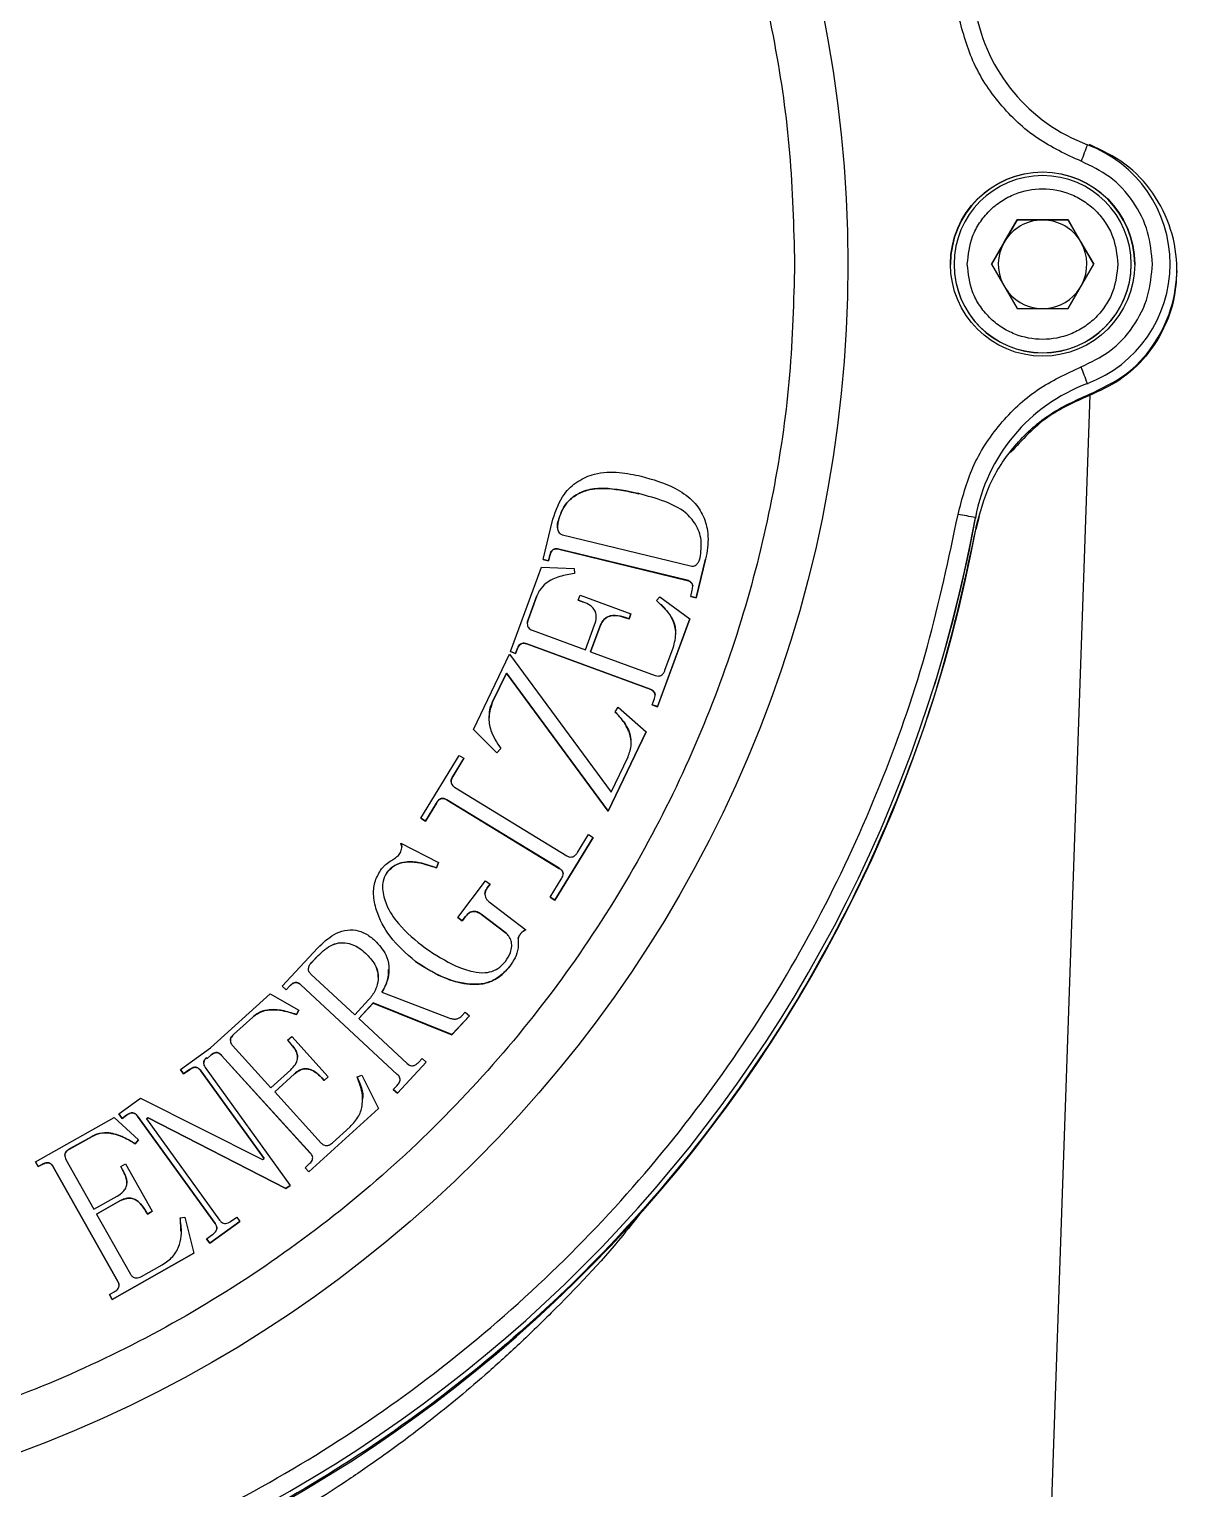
# Model space of a CAD drawing. Header units: millimetres. Extents: x 2028 to 4172, y 863 to 2379.
# Drawn here: x 3502.8 to 3567.6, y 2077.4 to 2159.8 of the extents above; entities that cross this region are included whole.
import ezdxf

# ---------------------------------------------------------------- set-up
doc = ezdxf.new("R2010")
doc.units = ezdxf.units.MM

msp = doc.modelspace()

# ---------------------------------------------------------------- linework, layer by layer
at = {"color": 7, "linetype": 'Continuous', "lineweight": 25}
for p, q in [((3558.538, 2149.028), (3557.094, 2146.528)), ((3557.816, 2147.771), (3558.538, 2149.021)), ((3561.425, 2149.028), (3558.538, 2149.028)), ((3558.538, 2149.021), (3558.538, 2149.028)), ((3558.538, 2149.021), (3559.981, 2149.021)), ((3559.981, 2149.021), (3561.425, 2149.021)), ((3562.868, 2146.528), (3561.425, 2149.028)), ((3561.425, 2149.028), (3561.425, 2149.021)), ((3561.425, 2149.021), (3562.146, 2147.771)), ((3557.096, 2146.524), (3557.816, 2147.771)), ((3562.146, 2147.771), (3562.866, 2146.524)), ((3554.981, 2146.526), (3554.981, 2146.515)), ((3557.094, 2146.528), (3558.538, 2144.028)), ((3561.425, 2144.028), (3562.868, 2146.528)), ((3564.981, 2146.515), (3564.981, 2146.526)), ((3567.181, 2146.496), (3567.181, 2146.53)), ((3567.559, 2146.159), (3567.559, 2146.231)), ((3558.538, 2144.028), (3561.425, 2144.028)), ((3562.513, 2139.79), (3562.513, 2139.756)), ((3559.426, 2046.103), (3562.676, 2139.139)), ((3562.623, 2139.183), (3562.623, 2139.112)), ((3531.783, 2129.854), (3532.336, 2132.129)), ((3556.191, 2132.183), (3556.191, 2132.217)), ((3556.409, 2132.282), (3556.212, 2131.539)), ((3532.874, 2131.246), (3540.103, 2129.484)), ((3541.086, 2131.142), (3541.086, 2131.144)), ((3532.088, 2129.778), (3531.783, 2129.854)), ((3531.783, 2129.854), (3531.783, 2129.851)), ((3531.783, 2129.851), (3532.088, 2129.776)), ((3532.161, 2130.081), (3532.088, 2129.778)), ((3532.088, 2129.776), (3532.161, 2130.079)), ((3532.088, 2129.778), (3532.088, 2129.776)), ((3532.161, 2130.081), (3532.161, 2130.079)), ((3539.905, 2128.675), (3532.675, 2130.437)), ((3532.675, 2130.437), (3532.675, 2130.435)), ((3532.675, 2130.435), (3539.905, 2128.673)), ((3540.947, 2129.869), (3540.417, 2127.694)), ((3540.417, 2127.692), (3540.947, 2129.867)), ((3540.947, 2129.869), (3540.947, 2129.867)), ((3529.936, 2124.652), (3531.691, 2129.42)), ((3531.691, 2129.42), (3533.542, 2129.344)), ((3533.542, 2129.344), (3533.548, 2129.065)), ((3539.905, 2128.675), (3539.905, 2128.673)), ((3540.113, 2127.767), (3540.2, 2128.122)), ((3531.429, 2127.803), (3530.928, 2126.441)), ((3530.928, 2126.439), (3531.429, 2127.801)), ((3531.429, 2127.803), (3531.429, 2127.801)), ((3533.766, 2127.551), (3533.874, 2127.842)), ((3534.057, 2127.445), (3533.766, 2127.551)), ((3533.766, 2127.551), (3533.766, 2127.549)), ((3533.766, 2127.549), (3534.057, 2127.443)), ((3533.874, 2127.842), (3536.742, 2126.786)), ((3534.057, 2127.445), (3534.057, 2127.443)), ((3538.175, 2127.53), (3538.362, 2127.738)), ((3538.362, 2127.738), (3540.063, 2126.503)), ((3540.417, 2127.694), (3540.113, 2127.767)), ((3540.113, 2127.767), (3540.113, 2127.765)), ((3540.113, 2127.765), (3540.417, 2127.692)), ((3540.417, 2127.694), (3540.417, 2127.692)), ((3530.928, 2126.441), (3530.928, 2126.439)), ((3536.634, 2126.495), (3536.439, 2126.567)), ((3536.439, 2126.567), (3536.439, 2126.564)), ((3536.439, 2126.564), (3536.634, 2126.493)), ((3536.742, 2126.786), (3536.634, 2126.495)), ((3536.634, 2126.493), (3536.742, 2126.784)), ((3536.634, 2126.495), (3536.634, 2126.493)), ((3536.742, 2126.786), (3536.742, 2126.784)), ((3540.063, 2126.503), (3538.237, 2121.543)), ((3538.237, 2121.54), (3540.063, 2126.501)), ((3540.063, 2126.503), (3540.063, 2126.501)), ((3531.155, 2125.862), (3534.17, 2124.752)), ((3534.17, 2124.752), (3534.69, 2126.162)), ((3534.983, 2126.054), (3534.463, 2124.644)), ((3534.464, 2124.644), (3534.983, 2126.052)), ((3534.983, 2126.054), (3534.983, 2126.052)), ((3530.319, 2124.787), (3530.229, 2124.544)), ((3530.229, 2124.542), (3530.319, 2124.784)), ((3530.319, 2124.787), (3530.319, 2124.784)), ((3537.825, 2122.523), (3530.87, 2125.083)), ((3530.87, 2125.081), (3530.87, 2125.083)), ((3530.87, 2125.081), (3537.825, 2122.521)), ((3538.661, 2123.596), (3539.125, 2124.86)), ((3527.841, 2120.26), (3529.877, 2124.51)), ((3529.877, 2124.51), (3535.616, 2116.706)), ((3530.229, 2124.544), (3529.936, 2124.652)), ((3529.936, 2124.652), (3529.936, 2124.65)), ((3529.936, 2124.65), (3530.229, 2124.542)), ((3530.229, 2124.544), (3530.229, 2124.542)), ((3534.463, 2124.644), (3538.11, 2123.301)), ((3529.711, 2123.44), (3528.929, 2121.807)), ((3528.929, 2121.805), (3529.711, 2123.438)), ((3535.448, 2115.637), (3529.711, 2123.44)), ((3529.711, 2123.44), (3529.711, 2123.438)), ((3529.711, 2123.438), (3535.448, 2115.635)), ((3537.825, 2122.523), (3537.825, 2122.521)), ((3528.929, 2121.807), (3528.929, 2121.805)), ((3535.841, 2121.252), (3536.022, 2121.51)), ((3536.022, 2121.51), (3537.598, 2120.121)), ((3537.944, 2121.65), (3538.052, 2121.941)), ((3538.237, 2121.543), (3537.944, 2121.65)), ((3537.944, 2121.65), (3537.944, 2121.648)), ((3537.944, 2121.648), (3538.237, 2121.54)), ((3538.237, 2121.543), (3538.237, 2121.54)), ((3529.162, 2118.939), (3527.841, 2120.26)), ((3527.841, 2120.26), (3527.841, 2120.258)), ((3527.841, 2120.258), (3529.162, 2118.936)), ((3537.598, 2120.121), (3535.448, 2115.637)), ((3535.448, 2115.635), (3537.598, 2120.119)), ((3537.598, 2120.121), (3537.598, 2120.119)), ((3529.388, 2119.174), (3529.162, 2118.939)), ((3529.162, 2118.936), (3529.388, 2119.171)), ((3529.162, 2118.939), (3529.162, 2118.936)), ((3529.388, 2119.174), (3529.388, 2119.171)), ((3524.868, 2115.241), (3527.031, 2118.786)), ((3527.297, 2118.624), (3526.675, 2117.605)), ((3526.675, 2117.603), (3527.297, 2118.622)), ((3527.031, 2118.786), (3527.297, 2118.624)), ((3527.297, 2118.624), (3527.297, 2118.622)), ((3535.616, 2116.706), (3536.579, 2118.715)), ((3526.675, 2117.605), (3526.675, 2117.603)), ((3526.786, 2116.989), (3533.122, 2113.122)), ((3525.756, 2116.099), (3525.134, 2115.08)), ((3525.134, 2115.077), (3525.756, 2116.096)), ((3525.756, 2116.099), (3525.756, 2116.096)), ((3532.689, 2112.413), (3526.353, 2116.28)), ((3526.353, 2116.278), (3526.353, 2116.28)), ((3526.353, 2116.278), (3532.689, 2112.411)), ((3535.448, 2115.637), (3535.448, 2115.635)), ((3525.134, 2115.08), (3524.868, 2115.241)), ((3524.868, 2115.241), (3524.868, 2115.239)), ((3524.868, 2115.239), (3525.134, 2115.077)), ((3525.134, 2115.08), (3525.134, 2115.077)), ((3534.607, 2114.161), (3532.444, 2110.616)), ((3532.444, 2110.614), (3534.607, 2114.159)), ((3533.719, 2113.303), (3534.342, 2114.322)), ((3534.342, 2114.322), (3534.607, 2114.161)), ((3534.607, 2114.161), (3534.607, 2114.159)), ((3523.754, 2113.825), (3525.87, 2112.747)), ((3525.87, 2112.747), (3525.764, 2112.436)), ((3525.764, 2112.434), (3525.87, 2112.744)), ((3525.764, 2112.436), (3525.764, 2112.434)), ((3525.87, 2112.744), (3525.87, 2112.747)), ((3532.689, 2112.413), (3532.689, 2112.411)), ((3522.949, 2112.157), (3522.949, 2112.155)), ((3526.968, 2109.639), (3528.534, 2111.71)), ((3528.534, 2111.71), (3528.782, 2111.521)), ((3528.782, 2111.521), (3528.626, 2111.313)), ((3528.626, 2111.311), (3528.782, 2111.519)), ((3528.782, 2111.521), (3528.782, 2111.519)), ((3532.178, 2110.778), (3532.8, 2111.797)), ((3522.208, 2111.026), (3522.208, 2111.024)), ((3528.626, 2111.313), (3528.626, 2111.311)), ((3532.444, 2110.616), (3532.178, 2110.778)), ((3532.178, 2110.778), (3532.178, 2110.776)), ((3532.178, 2110.776), (3532.444, 2110.614)), ((3528.738, 2110.514), (3530.809, 2108.948)), ((3532.444, 2110.616), (3532.444, 2110.614)), ((3527.216, 2109.451), (3526.968, 2109.639)), ((3526.968, 2109.639), (3526.968, 2109.637)), ((3526.968, 2109.637), (3527.216, 2109.448)), ((3527.405, 2109.699), (3527.216, 2109.451)), ((3527.216, 2109.448), (3527.405, 2109.697)), ((3527.216, 2109.451), (3527.216, 2109.448)), ((3527.405, 2109.699), (3527.405, 2109.697)), ((3529.686, 2108.755), (3528.278, 2109.82)), ((3528.278, 2109.82), (3528.278, 2109.818)), ((3528.278, 2109.818), (3529.686, 2108.753)), ((3529.686, 2108.755), (3529.686, 2108.753)), ((3517.047, 2105.757), (3519.062, 2107.926)), ((3518.689, 2107.068), (3519.078, 2107.486)), ((3518.689, 2107.066), (3519.078, 2107.484)), ((3519.078, 2107.486), (3519.078, 2107.484)), ((3521.755, 2107.621), (3521.755, 2107.619)), ((3530.363, 2107.901), (3530.363, 2107.903)), ((3518.689, 2107.068), (3518.689, 2107.066)), ((3523.073, 2106.703), (3523.073, 2106.705)), ((3517.275, 2105.547), (3517.047, 2105.757)), ((3517.047, 2105.754), (3517.047, 2105.757)), ((3517.047, 2105.754), (3517.275, 2105.544)), ((3517.486, 2105.776), (3517.275, 2105.547)), ((3517.275, 2105.544), (3517.486, 2105.774)), ((3517.486, 2105.776), (3517.486, 2105.774)), ((3523.549, 2100.779), (3518.109, 2105.834)), ((3518.109, 2105.834), (3518.109, 2105.831)), ((3518.109, 2105.831), (3523.549, 2100.777)), ((3521.147, 2104.144), (3518.673, 2106.442)), ((3513.002, 2102.27), (3516.37, 2105.334)), ((3516.37, 2105.334), (3517.986, 2104.409)), ((3517.275, 2105.547), (3517.275, 2105.544)), ((3521.927, 2104.982), (3521.147, 2104.144)), ((3522.682, 2105.414), (3526.556, 2103.938)), ((3517.986, 2104.409), (3517.863, 2104.157)), ((3517.863, 2104.155), (3517.986, 2104.407)), ((3517.863, 2104.157), (3517.863, 2104.155)), ((3517.986, 2104.409), (3517.986, 2104.407)), ((3522.189, 2104.809), (3521.374, 2103.932)), ((3521.375, 2103.931), (3522.189, 2104.807)), ((3526.627, 2103.021), (3522.189, 2104.809)), ((3522.189, 2104.809), (3522.189, 2104.807)), ((3522.189, 2104.807), (3526.627, 2103.019)), ((3527.176, 2104.073), (3527.388, 2104.3)), ((3527.388, 2104.3), (3527.617, 2104.086)), ((3515.386, 2104.016), (3514.307, 2103.034)), ((3514.307, 2103.032), (3515.386, 2104.014)), ((3515.386, 2104.016), (3515.386, 2104.014)), ((3521.374, 2103.932), (3524.113, 2101.388)), ((3527.617, 2104.086), (3526.627, 2103.021)), ((3526.627, 2103.019), (3527.617, 2104.084)), ((3527.617, 2104.086), (3527.617, 2104.084)), ((3514.307, 2103.034), (3514.307, 2103.032)), ((3517.352, 2102.707), (3517.584, 2102.917)), ((3517.562, 2102.475), (3517.352, 2102.707)), ((3517.352, 2102.707), (3517.352, 2102.704)), ((3517.352, 2102.704), (3517.562, 2102.473)), ((3517.562, 2102.475), (3517.562, 2102.473)), ((3517.584, 2102.917), (3519.652, 2100.643)), ((3526.627, 2103.021), (3526.627, 2103.019)), ((3511.3, 2101.058), (3512.995, 2102.279)), ((3512.804, 2101.668), (3512.761, 2101.716)), ((3512.761, 2101.714), (3512.761, 2101.716)), ((3512.761, 2101.714), (3512.804, 2101.666)), ((3512.997, 2101.844), (3512.804, 2101.668)), ((3512.804, 2101.666), (3512.997, 2101.841)), ((3512.804, 2101.668), (3512.804, 2101.666)), ((3512.995, 2102.279), (3513.002, 2102.27)), ((3512.997, 2101.844), (3512.997, 2101.841)), ((3518.637, 2096.34), (3513.625, 2101.849)), ((3513.625, 2101.849), (3513.625, 2101.847)), ((3513.625, 2101.847), (3518.637, 2096.338)), ((3514.241, 2102.412), (3516.414, 2100.023)), ((3524.737, 2101.447), (3524.949, 2101.677)), ((3524.949, 2101.677), (3525.178, 2101.463)), ((3511.483, 2100.804), (3511.3, 2101.058)), ((3511.3, 2101.058), (3511.3, 2101.056)), ((3511.3, 2101.056), (3511.483, 2100.801)), ((3511.822, 2101.046), (3511.483, 2100.804)), ((3511.483, 2100.801), (3511.822, 2101.044)), ((3511.483, 2100.804), (3511.483, 2100.801)), ((3511.822, 2101.046), (3511.822, 2101.044)), ((3516.025, 2096.024), (3512.448, 2100.983)), ((3512.448, 2100.983), (3512.448, 2100.981)), ((3512.448, 2100.981), (3516.024, 2096.024)), ((3512.702, 2101.166), (3517.503, 2094.512)), ((3516.414, 2100.023), (3517.532, 2101.038)), ((3517.741, 2100.807), (3516.624, 2099.792)), ((3516.625, 2099.791), (3517.741, 2100.805)), ((3517.741, 2100.807), (3517.741, 2100.805)), ((3525.178, 2101.463), (3523.553, 2099.712)), ((3523.553, 2099.709), (3525.178, 2101.461)), ((3525.178, 2101.463), (3525.178, 2101.461)), ((3519.421, 2100.433), (3519.281, 2100.588)), ((3519.281, 2100.588), (3519.281, 2100.585)), ((3519.281, 2100.585), (3519.421, 2100.431)), ((3519.652, 2100.643), (3519.421, 2100.433)), ((3519.421, 2100.431), (3519.652, 2100.641)), ((3519.421, 2100.433), (3519.421, 2100.431)), ((3519.652, 2100.643), (3519.652, 2100.641)), ((3521.274, 2100.642), (3521.536, 2100.74)), ((3521.536, 2100.74), (3522.48, 2098.852)), ((3523.323, 2099.925), (3523.535, 2100.155)), ((3523.549, 2100.779), (3523.549, 2100.777)), ((3507.825, 2098.55), (3509.054, 2099.438)), ((3509.054, 2099.438), (3515.94, 2095.965)), ((3516.624, 2099.792), (3519.254, 2096.902)), ((3523.553, 2099.712), (3523.323, 2099.925)), ((3523.323, 2099.925), (3523.323, 2099.923)), ((3523.323, 2099.923), (3523.553, 2099.709)), ((3523.553, 2099.712), (3523.553, 2099.709)), ((3503.122, 2095.841), (3507.558, 2098.341)), ((3507.558, 2098.341), (3508.926, 2097.083)), ((3508.008, 2098.295), (3507.825, 2098.55)), ((3507.825, 2098.55), (3507.825, 2098.548)), ((3507.825, 2098.548), (3508.008, 2098.293)), ((3508.262, 2098.48), (3508.008, 2098.295)), ((3508.008, 2098.293), (3508.262, 2098.478)), ((3508.262, 2098.48), (3508.262, 2098.478)), ((3513.259, 2092.355), (3508.888, 2098.415)), ((3508.888, 2098.415), (3508.888, 2098.413)), ((3508.888, 2098.413), (3513.259, 2092.352)), ((3522.48, 2098.852), (3518.551, 2095.275)), ((3518.551, 2095.273), (3522.48, 2098.85)), ((3522.48, 2098.852), (3522.48, 2098.85)), ((3508.008, 2098.295), (3508.008, 2098.293)), ((3509.472, 2098.32), (3509.387, 2098.261)), ((3509.387, 2098.261), (3513.513, 2092.539)), ((3509.388, 2098.259), (3509.472, 2098.318)), ((3517.248, 2094.329), (3509.472, 2098.32)), ((3509.472, 2098.32), (3509.472, 2098.318)), ((3509.472, 2098.318), (3517.248, 2094.327)), ((3519.882, 2096.908), (3520.883, 2097.821)), ((3506.31, 2097.278), (3505.042, 2096.565)), ((3505.042, 2096.563), (3506.31, 2097.276)), ((3506.31, 2097.278), (3506.31, 2097.276)), ((3508.926, 2097.083), (3508.749, 2096.864)), ((3508.749, 2096.861), (3508.926, 2097.081)), ((3508.749, 2096.864), (3508.749, 2096.861)), ((3508.926, 2097.083), (3508.926, 2097.081)), ((3504.838, 2095.972), (3506.42, 2093.165)), ((3505.042, 2096.565), (3505.042, 2096.563)), ((3515.94, 2095.965), (3516.025, 2096.024)), ((3518.637, 2096.34), (3518.637, 2096.338)), ((3503.276, 2095.569), (3503.122, 2095.841)), ((3503.122, 2095.841), (3503.122, 2095.838)), ((3503.122, 2095.838), (3503.276, 2095.567)), ((3503.503, 2095.696), (3503.276, 2095.569)), ((3503.276, 2095.567), (3503.503, 2095.694)), ((3503.276, 2095.569), (3503.276, 2095.567)), ((3503.503, 2095.696), (3503.503, 2095.694)), ((3507.762, 2089.089), (3504.114, 2095.563)), ((3504.114, 2095.561), (3504.114, 2095.563)), ((3504.114, 2095.561), (3507.762, 2089.087)), ((3507.93, 2095.567), (3508.202, 2095.719)), ((3508.082, 2095.295), (3507.93, 2095.567)), ((3507.93, 2095.567), (3507.93, 2095.565)), ((3507.93, 2095.565), (3508.082, 2095.293)), ((3508.082, 2095.295), (3508.082, 2095.293)), ((3508.202, 2095.719), (3509.706, 2093.047)), ((3518.341, 2095.506), (3518.572, 2095.718)), ((3518.551, 2095.275), (3518.341, 2095.506)), ((3518.341, 2095.506), (3518.341, 2095.504)), ((3518.341, 2095.504), (3518.551, 2095.273)), ((3518.551, 2095.275), (3518.551, 2095.273)), ((3517.503, 2094.512), (3517.248, 2094.329)), ((3517.248, 2094.327), (3517.503, 2094.51)), ((3517.248, 2094.329), (3517.248, 2094.327)), ((3517.503, 2094.512), (3517.503, 2094.51)), ((3506.42, 2093.165), (3507.734, 2093.905)), ((3507.886, 2093.633), (3506.572, 2092.893)), ((3506.573, 2092.892), (3507.886, 2093.631)), ((3507.886, 2093.633), (3507.886, 2093.631)), ((3506.572, 2092.893), (3508.487, 2089.497)), ((3509.435, 2092.895), (3509.332, 2093.076)), ((3509.332, 2093.076), (3509.332, 2093.074)), ((3509.332, 2093.074), (3509.435, 2092.893)), ((3509.706, 2093.047), (3509.435, 2092.895)), ((3509.435, 2092.893), (3509.706, 2093.045)), ((3509.435, 2092.895), (3509.435, 2092.893)), ((3509.706, 2093.047), (3509.706, 2093.045)), ((3511.284, 2092.685), (3511.559, 2092.722)), ((3511.284, 2092.683), (3511.302, 2091.923)), ((3511.559, 2092.722), (3512.058, 2090.676)), ((3514.139, 2092.474), (3514.478, 2092.719)), ((3514.478, 2092.719), (3514.663, 2092.464)), ((3512.783, 2091.497), (3513.122, 2091.742)), ((3514.663, 2092.464), (3512.968, 2091.243)), ((3512.968, 2091.241), (3514.663, 2092.462)), ((3513.259, 2092.355), (3513.259, 2092.352)), ((3514.663, 2092.464), (3514.663, 2092.462)), ((3512.968, 2091.243), (3512.783, 2091.497)), ((3512.783, 2091.497), (3512.783, 2091.495)), ((3512.783, 2091.495), (3512.968, 2091.241)), ((3512.968, 2091.243), (3512.968, 2091.241)), ((3512.058, 2090.676), (3507.441, 2088.074)), ((3507.441, 2088.071), (3512.058, 2090.674)), ((3512.058, 2090.676), (3512.058, 2090.674)), ((3509.099, 2089.366), (3510.276, 2090.029)), ((3507.289, 2088.345), (3507.56, 2088.497)), ((3507.762, 2089.089), (3507.762, 2089.087)), ((3507.441, 2088.074), (3507.289, 2088.345)), ((3507.289, 2088.345), (3507.289, 2088.343)), ((3507.289, 2088.343), (3507.441, 2088.071)), ((3507.441, 2088.074), (3507.441, 2088.071))]:
    msp.add_line(p, q, dxfattribs=at)
for centre, radius in [((3477.481, 2146.532), 71.5), ((3559.981, 2146.532), 5.2)]:
    msp.add_circle(centre, radius, dxfattribs=at)
for centre, radius, start, end in [((3566.029, 2162.631), 10, 190.30615, 249.41337), ((3871.294, 2036.49), 330.126, 159.28349, 159.4567), ((3559.981, 2146.53), 7.2, 359.99987, 69.41339), ((3559.981, 2146.515), 5.2, 0.00011, 179.99974), ((3559.981, 2146.526), 5, 359.99995, 179.99959), ((3559.981, 2146.521), 2.5, 89.99966, 149.9996), ((3559.981, 2146.521), 2.5, 29.99978, 89.99971), ((3559.981, 2146.521), 2.5, 149.99962, 207.09742), ((3559.981, 2146.521), 2.5, 332.90197, 29.99975), ((3559.981, 2146.526), 5, 179.99978, 359.99975), ((3559.981, 2146.515), 5, 179.99978, 359.99975), ((3559.981, 2146.53), 7.2, 290.58661, 359.99981), ((3559.981, 2146.521), 2.5, 212.9021, 265.89476), ((3559.981, 2146.521), 2.5, 274.10462, 327.09726), ((3248.617, 2022.691), 335.026, 20.45808, 20.62944), ((3566.029, 2130.428), 10, 110.58663, 169.69385), ((3477.481, 2146.53), 80, 280.30604, 349.69383), ((3477.482, 2146.496), 80, 342.76842, 349.69388), ((3534.158, 2015.247), 119.028, 79.33268, 79.81423), ((3566.029, 2130.394), 10, 168.01767, 169.69388), ((3477.559, 2146.157), 80, 281.36448, 349.47139)]:
    msp.add_arc(centre, radius, start, end, dxfattribs=at)
for points, knots in [([(3408.981, 2146.538), (3409.036, 2148.627), (3409.146, 2152.806), (3410.056, 2159.144), (3411.542, 2165.497), (3413.716, 2171.862), (3416.547, 2178.086), (3420.06, 2184.108), (3424.214, 2189.8), (3428.958, 2195.061), (3434.219, 2199.805), (3439.911, 2203.959), (3445.934, 2207.473), (3452.157, 2210.304), (3458.523, 2212.476), (3464.875, 2213.971), (3471.214, 2214.848), (3477.481, 2215.133), (3483.748, 2214.848), (3490.087, 2213.971), (3496.44, 2212.476), (3502.805, 2210.304), (3509.029, 2207.473), (3515.051, 2203.959), (3520.743, 2199.805), (3526.005, 2195.061), (3530.748, 2189.8), (3534.902, 2184.108), (3538.416, 2178.086), (3541.247, 2171.863), (3543.421, 2165.497), (3544.907, 2159.144), (3545.817, 2152.806), (3545.926, 2148.627), (3545.981, 2146.538)], [0, 0, 0, 0, 0.029124, 0.058248, 0.08912, 0.119994, 0.151902, 0.184313, 0.217069, 0.25, 0.282931, 0.315687, 0.348098, 0.380006, 0.410878, 0.441752, 0.470875, 0.5, 0.529123, 0.558248, 0.58912, 0.619994, 0.651902, 0.684313, 0.717069, 0.75, 0.782931, 0.815687, 0.848098, 0.880006, 0.910878, 0.941752, 0.970875, 1, 1, 1, 1]), ([(3562.161, 2152.336), (3561.314, 2152.727), (3559.592, 2153.522), (3557.5, 2155.512), (3555.915, 2157.926), (3555.44, 2159.763), (3555.207, 2160.665)], [0, 0, 0, 0, 0.245796, 0.5, 0.754204, 1, 1, 1, 1]), ([(3566.181, 2146.532), (3566.129, 2147.144), (3566.021, 2148.396), (3565.151, 2150.112), (3563.85, 2151.531), (3562.715, 2152.072), (3562.161, 2152.336)], [0, 0, 0, 0, 0.244178, 0.5, 0.755822, 1, 1, 1, 1]), ([(3555.731, 2146.528), (3555.788, 2147.062), (3555.875, 2147.885), (3556.405, 2148.874), (3556.954, 2149.554), (3557.635, 2150.106), (3558.624, 2150.62), (3559.981, 2150.88), (3561.338, 2150.62), (3562.328, 2150.106), (3563.009, 2149.554), (3563.557, 2148.874), (3564.087, 2147.885), (3564.174, 2147.062), (3564.231, 2146.528)], [0, 0, 0, 0, 0.1197284, 0.1841803, 0.25, 0.3158197, 0.3802716, 0.5, 0.6197284, 0.6841803, 0.75, 0.8158197, 0.8802716, 1, 1, 1, 1]), ([(3545.981, 2146.538), (3545.926, 2144.449), (3545.817, 2140.271), (3544.907, 2133.932), (3543.421, 2127.58), (3541.247, 2121.214), (3538.416, 2114.991), (3534.902, 2108.968), (3530.748, 2103.277), (3526.005, 2098.015), (3520.743, 2093.272), (3515.051, 2089.118), (3509.029, 2085.604), (3502.806, 2082.772), (3496.44, 2080.601), (3490.087, 2079.106), (3483.749, 2078.229), (3477.481, 2077.943), (3471.214, 2078.229), (3464.875, 2079.106), (3458.523, 2080.601), (3452.157, 2082.772), (3445.934, 2085.604), (3439.911, 2089.118), (3434.219, 2093.272), (3428.958, 2098.015), (3424.214, 2103.277), (3420.06, 2108.968), (3416.547, 2114.991), (3413.716, 2121.214), (3411.542, 2127.58), (3410.056, 2133.932), (3409.146, 2140.271), (3409.036, 2144.449), (3408.981, 2146.538)], [0, 0, 0, 0, 0.029124, 0.058248, 0.08912, 0.119994, 0.151902, 0.184313, 0.217069, 0.25, 0.282931, 0.315687, 0.348098, 0.380006, 0.410878, 0.441752, 0.470875, 0.5, 0.529123, 0.558248, 0.58912, 0.619994, 0.651902, 0.684313, 0.717069, 0.75, 0.782931, 0.815687, 0.848098, 0.880006, 0.910878, 0.941752, 0.970875, 1, 1, 1, 1]), ([(3564.231, 2146.528), (3564.174, 2145.993), (3564.087, 2145.171), (3563.557, 2144.181), (3563.009, 2143.501), (3562.328, 2142.949), (3561.338, 2142.436), (3559.981, 2142.175), (3558.624, 2142.436), (3557.635, 2142.949), (3556.954, 2143.501), (3556.405, 2144.181), (3555.875, 2145.171), (3555.788, 2145.993), (3555.731, 2146.528)], [0, 0, 0, 0, 0.119728, 0.18418, 0.25, 0.31582, 0.380272, 0.5, 0.619728, 0.68418, 0.75, 0.81582, 0.880272, 1, 1, 1, 1]), ([(3562.161, 2140.728), (3562.715, 2140.992), (3563.85, 2141.533), (3565.151, 2142.951), (3566.021, 2144.668), (3566.129, 2145.92), (3566.181, 2146.532)], [0, 0, 0, 0, 0.244178, 0.5, 0.755822, 1, 1, 1, 1]), ([(3567.559, 2146.159), (3567.523, 2145.602), (3567.456, 2144.568), (3566.89, 2142.903), (3565.904, 2141.317), (3564.407, 2139.916), (3563.211, 2139.377), (3562.623, 2139.112)], [0, 0, 0, 0, 0.182468, 0.338737, 0.571946, 0.789459, 1, 1, 1, 1]), ([(3555.207, 2132.398), (3555.44, 2133.301), (3555.915, 2135.138), (3557.5, 2137.552), (3559.592, 2139.542), (3561.314, 2140.337), (3562.161, 2140.728)], [0, 0, 0, 0, 0.245796, 0.5, 0.754204, 1, 1, 1, 1]), ([(3562.623, 2139.112), (3561.797, 2138.745), (3560.088, 2137.986), (3558.828, 2136.603), (3558.177, 2135.889)], [0, 0, 0, 0, 0.483329, 1, 1, 1, 1]), ([(3532.336, 2132.129), (3532.507, 2132.627), (3532.791, 2133.457), (3533.705, 2134.3), (3534.782, 2134.769), (3536.043, 2134.82), (3536.912, 2134.641), (3537.324, 2134.556)], [0, 0, 0, 0, 0.2470751, 0.4117067, 0.5763764, 0.7994592, 1, 1, 1, 1]), ([(3532.641, 2132.051), (3532.754, 2132.376), (3532.949, 2132.937), (3533.589, 2133.501), (3534.405, 2133.853), (3535.653, 2133.895), (3536.611, 2133.691), (3537.189, 2133.567)], [0, 0, 0, 0, 0.187288, 0.322879, 0.458162, 0.672864, 1, 1, 1, 1]), ([(3537.189, 2133.57), (3536.531, 2133.709), (3535.578, 2133.912), (3534.292, 2133.822), (3533.483, 2133.453), (3532.926, 2132.855), (3532.721, 2132.354), (3532.651, 2132.092), (3532.641, 2132.054)], [0, 0, 0, 0, 0.370461, 0.536516, 0.705021, 0.84958, 0.977988, 1, 1, 1, 1]), ([(3537.324, 2134.556), (3537.971, 2134.37), (3539.003, 2134.073), (3540.178, 2133.281), (3540.82, 2132.428), (3541.137, 2131.379), (3541.085, 2130.501), (3540.971, 2129.977), (3540.947, 2129.869)], [0, 0, 0, 0, 0.297111, 0.47381, 0.61789, 0.761902, 0.950798, 1, 1, 1, 1]), ([(3540.643, 2129.942), (3540.69, 2130.281), (3540.781, 2130.935), (3540.437, 2131.847), (3539.737, 2132.645), (3538.592, 2133.185), (3537.678, 2133.435), (3537.189, 2133.57)], [0, 0, 0, 0, 0.178845, 0.344366, 0.496994, 0.730831, 1, 1, 1, 1]), ([(3491.615, 2068.807), (3494.111, 2069.333), (3499.148, 2070.395), (3506.525, 2072.934), (3513.767, 2076.203), (3520.746, 2080.266), (3527.349, 2085.078), (3533.443, 2090.57), (3538.935, 2096.664), (3543.747, 2103.267), (3547.81, 2110.246), (3551.079, 2117.488), (3553.618, 2124.865), (3554.68, 2129.902), (3555.207, 2132.398)], [0, 0, 0, 0, 0.079959, 0.161371, 0.244142, 0.328893, 0.414217, 0.5, 0.585778, 0.671102, 0.755858, 0.838624, 0.920039, 1, 1, 1, 1]), ([(3532.598, 2131.635), (3532.595, 2131.654), (3532.577, 2131.793), (3532.611, 2131.931), (3532.641, 2132.051)], [0, 0, 0, 0, 0.133985, 1, 1, 1, 1]), ([(3532.641, 2132.054), (3532.621, 2131.959), (3532.586, 2131.784), (3532.588, 2131.56), (3532.645, 2131.403), (3532.726, 2131.307), (3532.812, 2131.265), (3532.861, 2131.25), (3532.874, 2131.246)], [0, 0, 0, 0, 0.3092031, 0.5693339, 0.7017053, 0.8348468, 0.9586804, 1, 1, 1, 1]), ([(3532.675, 2130.437), (3532.618, 2130.449), (3532.527, 2130.467), (3532.399, 2130.442), (3532.3, 2130.382), (3532.211, 2130.259), (3532.18, 2130.149), (3532.161, 2130.081)], [0, 0, 0, 0, 0.2389344, 0.3835198, 0.5293247, 0.7100539, 1, 1, 1, 1]), ([(3532.161, 2130.079), (3532.185, 2130.162), (3532.219, 2130.279), (3532.324, 2130.401), (3532.429, 2130.45), (3532.551, 2130.461), (3532.633, 2130.444), (3532.675, 2130.435)], [0, 0, 0, 0, 0.352506, 0.502018, 0.653531, 0.821261, 1, 1, 1, 1]), ([(3540.103, 2129.484), (3540.158, 2129.475), (3540.251, 2129.461), (3540.377, 2129.508), (3540.485, 2129.595), (3540.583, 2129.741), (3540.622, 2129.871), (3540.643, 2129.942)], [0, 0, 0, 0, 0.203913, 0.348912, 0.493273, 0.720281, 1, 1, 1, 1]), ([(3533.548, 2129.065), (3533.27, 2129.017), (3532.71, 2128.92), (3532.001, 2128.605), (3531.588, 2128.171), (3531.47, 2127.898), (3531.429, 2127.803)], [0, 0, 0, 0, 0.326957, 0.656983, 0.880506, 1, 1, 1, 1]), ([(3540.2, 2128.122), (3540.218, 2128.213), (3540.244, 2128.338), (3540.195, 2128.495), (3540.124, 2128.577), (3540.026, 2128.641), (3539.948, 2128.663), (3539.905, 2128.675)], [0, 0, 0, 0, 0.376564, 0.520712, 0.664612, 0.816576, 1, 1, 1, 1]), ([(3539.905, 2128.673), (3539.96, 2128.657), (3540.052, 2128.63), (3540.152, 2128.548), (3540.207, 2128.462), (3540.228, 2128.394), (3540.225, 2128.359), (3540.224, 2128.356)], [0, 0, 0, 0, 0.3501653, 0.583321, 0.7811936, 0.9794166, 1, 1, 1, 1]), ([(3534.69, 2126.162), (3534.731, 2126.294), (3534.797, 2126.507), (3534.776, 2126.818), (3534.656, 2127.066), (3534.412, 2127.296), (3534.187, 2127.39), (3534.057, 2127.445)], [0, 0, 0, 0, 0.250694, 0.402945, 0.556475, 0.743783, 1, 1, 1, 1]), ([(3539.125, 2124.86), (3539.202, 2125.152), (3539.337, 2125.659), (3539.153, 2126.391), (3538.77, 2127.011), (3538.39, 2127.342), (3538.175, 2127.53)], [0, 0, 0, 0, 0.291975, 0.506843, 0.720819, 1, 1, 1, 1]), ([(3538.175, 2127.528), (3538.488, 2127.239), (3538.965, 2126.801), (3539.263, 2126.076), (3539.248, 2125.744), (3539.243, 2125.632)], [0, 0, 0, 0, 0.560568, 0.852516, 1, 1, 1, 1]), ([(3530.928, 2126.441), (3530.908, 2126.371), (3530.876, 2126.258), (3530.897, 2126.107), (3530.948, 2125.996), (3531.038, 2125.912), (3531.116, 2125.878), (3531.155, 2125.862)], [0, 0, 0, 0, 0.306278, 0.493908, 0.637476, 0.819066, 1, 1, 1, 1]), ([(3530.895, 2126.229), (3530.893, 2126.254), (3530.888, 2126.326), (3530.912, 2126.395), (3530.928, 2126.439)], [0, 0, 0, 0, 0.3531835, 1, 1, 1, 1]), ([(3534.983, 2126.052), (3535.038, 2126.178), (3535.126, 2126.382), (3535.359, 2126.589), (3535.634, 2126.692), (3536.01, 2126.7), (3536.282, 2126.614), (3536.439, 2126.564)], [0, 0, 0, 0, 0.230691, 0.373512, 0.516628, 0.721111, 1, 1, 1, 1]), ([(3536.439, 2126.567), (3536.246, 2126.625), (3535.961, 2126.712), (3535.564, 2126.678), (3535.308, 2126.559), (3535.104, 2126.341), (3535.027, 2126.16), (3534.983, 2126.054)], [0, 0, 0, 0, 0.3395156, 0.5022361, 0.666705, 0.8068214, 1, 1, 1, 1]), ([(3530.87, 2125.083), (3530.815, 2125.1), (3530.725, 2125.128), (3530.594, 2125.119), (3530.491, 2125.072), (3530.391, 2124.959), (3530.348, 2124.855), (3530.319, 2124.787)], [0, 0, 0, 0, 0.238273, 0.386342, 0.535522, 0.694283, 1, 1, 1, 1]), ([(3530.319, 2124.784), (3530.355, 2124.871), (3530.404, 2124.989), (3530.53, 2125.093), (3530.639, 2125.125), (3530.756, 2125.117), (3530.834, 2125.093), (3530.87, 2125.081)], [0, 0, 0, 0, 0.379298, 0.5211663, 0.6633654, 0.8398481, 1, 1, 1, 1]), ([(3538.11, 2123.301), (3538.164, 2123.285), (3538.255, 2123.259), (3538.387, 2123.28), (3538.497, 2123.341), (3538.597, 2123.448), (3538.639, 2123.545), (3538.661, 2123.596)], [0, 0, 0, 0, 0.238521, 0.395636, 0.552314, 0.766778, 1, 1, 1, 1]), ([(3538.052, 2121.941), (3538.081, 2122.033), (3538.122, 2122.16), (3538.084, 2122.325), (3538.013, 2122.423), (3537.92, 2122.486), (3537.851, 2122.513), (3537.825, 2122.523)], [0, 0, 0, 0, 0.39106, 0.540188, 0.690013, 0.882685, 1, 1, 1, 1]), ([(3537.825, 2122.521), (3537.88, 2122.497), (3537.969, 2122.46), (3538.06, 2122.363), (3538.1, 2122.278), (3538.099, 2122.223), (3538.099, 2122.202)], [0, 0, 0, 0, 0.39842, 0.631747, 0.866771, 1, 1, 1, 1]), ([(3528.929, 2121.807), (3528.834, 2121.534), (3528.652, 2121.011), (3528.82, 2120.053), (3529.175, 2119.503), (3529.388, 2119.174)], [0, 0, 0, 0, 0.304636, 0.583296, 1, 1, 1, 1]), ([(3528.744, 2120.926), (3528.743, 2121.069), (3528.741, 2121.375), (3528.864, 2121.656), (3528.929, 2121.805)], [0, 0, 0, 0, 0.469941, 1, 1, 1, 1]), ([(3536.579, 2118.715), (3536.659, 2118.942), (3536.815, 2119.38), (3536.669, 2120.13), (3536.312, 2120.749), (3535.981, 2121.103), (3535.841, 2121.252)], [0, 0, 0, 0, 0.25104, 0.485737, 0.783075, 1, 1, 1, 1]), ([(3535.841, 2121.25), (3535.999, 2121.078), (3536.361, 2120.684), (3536.714, 2120.058), (3536.735, 2119.602), (3536.742, 2119.448)], [0, 0, 0, 0, 0.34095, 0.7784, 1, 1, 1, 1]), ([(3526.586, 2117.298), (3526.586, 2117.3), (3526.575, 2117.358), (3526.604, 2117.468), (3526.652, 2117.56), (3526.675, 2117.603)], [0, 0, 0, 0, 0.019576, 0.546013, 1, 1, 1, 1]), ([(3526.675, 2117.605), (3526.638, 2117.529), (3526.582, 2117.415), (3526.583, 2117.243), (3526.63, 2117.125), (3526.706, 2117.042), (3526.762, 2117.005), (3526.786, 2116.989)], [0, 0, 0, 0, 0.3520414, 0.5318269, 0.7130337, 0.8778643, 1, 1, 1, 1]), ([(3526.353, 2116.28), (3526.3, 2116.309), (3526.216, 2116.355), (3526.083, 2116.366), (3525.971, 2116.338), (3525.853, 2116.248), (3525.793, 2116.156), (3525.756, 2116.099)], [0, 0, 0, 0, 0.247687, 0.39562, 0.54446, 0.717172, 1, 1, 1, 1]), ([(3525.756, 2116.096), (3525.803, 2116.168), (3525.87, 2116.27), (3526.009, 2116.352), (3526.118, 2116.363), (3526.237, 2116.342), (3526.31, 2116.302), (3526.353, 2116.278)], [0, 0, 0, 0, 0.352181, 0.502478, 0.654205, 0.796783, 1, 1, 1, 1]), ([(3523.223, 2112.862), (3523.261, 2112.887), (3523.337, 2112.936), (3523.488, 2113.036), (3523.59, 2113.125), (3523.658, 2113.184)], [0, 0, 0, 0, 0.251606, 0.503238, 1, 1, 1, 1]), ([(3523.658, 2113.184), (3523.704, 2113.264), (3523.793, 2113.42), (3523.804, 2113.654), (3523.767, 2113.781), (3523.754, 2113.825)], [0, 0, 0, 0, 0.406204, 0.795736, 1, 1, 1, 1]), ([(3523.754, 2113.823), (3523.785, 2113.732), (3523.816, 2113.641), (3523.793, 2113.553), (3523.793, 2113.553)], [0, 0, 0, 0, 0.998825, 1, 1, 1, 1]), ([(3533.122, 2113.122), (3533.173, 2113.096), (3533.258, 2113.05), (3533.397, 2113.049), (3533.513, 2113.088), (3533.627, 2113.172), (3533.685, 2113.255), (3533.719, 2113.303)], [0, 0, 0, 0, 0.239524, 0.40579, 0.571729, 0.750468, 1, 1, 1, 1]), ([(3524.569, 2107.156), (3524.058, 2107.599), (3523.125, 2108.409), (3522.4, 2109.8), (3522.167, 2110.896), (3522.255, 2111.727), (3522.525, 2112.161), (3522.658, 2112.377)], [0, 0, 0, 0, 0.329821, 0.602198, 0.751389, 0.876805, 1, 1, 1, 1]), ([(3522.658, 2112.377), (3522.698, 2112.425), (3522.778, 2112.521), (3522.964, 2112.689), (3523.119, 2112.793), (3523.223, 2112.862)], [0, 0, 0, 0, 0.2508442, 0.5020675, 1, 1, 1, 1]), ([(3525.764, 2112.436), (3525.45, 2112.547), (3524.89, 2112.745), (3524.111, 2112.816), (3523.51, 2112.66), (3523.154, 2112.409), (3522.996, 2112.215), (3522.949, 2112.157)], [0, 0, 0, 0, 0.327037, 0.582977, 0.754619, 0.926745, 1, 1, 1, 1]), ([(3522.949, 2112.155), (3523.062, 2112.282), (3523.306, 2112.555), (3523.865, 2112.783), (3524.727, 2112.794), (3525.35, 2112.578), (3525.764, 2112.434)], [0, 0, 0, 0, 0.165221, 0.356832, 0.573119, 1, 1, 1, 1]), ([(3532.8, 2111.797), (3532.844, 2111.875), (3532.905, 2111.984), (3532.912, 2112.146), (3532.87, 2112.247), (3532.798, 2112.341), (3532.728, 2112.387), (3532.689, 2112.413)], [0, 0, 0, 0, 0.364982, 0.510318, 0.655638, 0.805835, 1, 1, 1, 1]), ([(3532.689, 2112.411), (3532.738, 2112.379), (3532.819, 2112.324), (3532.884, 2112.214), (3532.911, 2112.139), (3532.907, 2112.101), (3532.906, 2112.094)], [0, 0, 0, 0, 0.43021, 0.71358, 0.945624, 1, 1, 1, 1]), ([(3522.949, 2112.157), (3522.866, 2112.007), (3522.709, 2111.726), (3522.7, 2111.09), (3522.932, 2110.238), (3523.725, 2109.036), (3524.595, 2108.336), (3525.134, 2107.902)], [0, 0, 0, 0, 0.097711, 0.183041, 0.35825, 0.602223, 1, 1, 1, 1]), ([(3528.626, 2111.313), (3528.585, 2111.249), (3528.512, 2111.137), (3528.486, 2110.946), (3528.518, 2110.78), (3528.604, 2110.629), (3528.691, 2110.554), (3528.738, 2110.514)], [0, 0, 0, 0, 0.249315, 0.435814, 0.622797, 0.797036, 1, 1, 1, 1]), ([(3528.502, 2110.931), (3528.5, 2110.952), (3528.491, 2111.027), (3528.529, 2111.163), (3528.593, 2111.26), (3528.626, 2111.311)], [0, 0, 0, 0, 0.151132, 0.552434, 1, 1, 1, 1]), ([(3528.278, 2109.82), (3528.206, 2109.87), (3528.088, 2109.95), (3527.891, 2109.992), (3527.73, 2109.969), (3527.554, 2109.877), (3527.463, 2109.768), (3527.405, 2109.699)], [0, 0, 0, 0, 0.257237, 0.420431, 0.584481, 0.733875, 1, 1, 1, 1]), ([(3527.405, 2109.697), (3527.46, 2109.762), (3527.55, 2109.87), (3527.725, 2109.966), (3527.888, 2109.989), (3528.084, 2109.95), (3528.202, 2109.87), (3528.278, 2109.818)], [0, 0, 0, 0, 0.251206, 0.415599, 0.580778, 0.730319, 1, 1, 1, 1]), ([(3519.062, 2107.926), (3519.35, 2108.203), (3519.792, 2108.628), (3520.567, 2108.935), (3521.189, 2108.958), (3521.789, 2108.747), (3522.106, 2108.483), (3522.281, 2108.338)], [0, 0, 0, 0, 0.321782, 0.493409, 0.666308, 0.816214, 1, 1, 1, 1]), ([(3519.078, 2107.486), (3519.328, 2107.724), (3519.697, 2108.075), (3520.355, 2108.243), (3520.886, 2108.182), (3521.365, 2107.955), (3521.637, 2107.722), (3521.755, 2107.621)], [0, 0, 0, 0, 0.331594, 0.48998, 0.648562, 0.847889, 1, 1, 1, 1]), ([(3519.078, 2107.484), (3519.328, 2107.722), (3519.697, 2108.073), (3520.355, 2108.241), (3520.886, 2108.18), (3521.365, 2107.953), (3521.637, 2107.72), (3521.755, 2107.619)], [0, 0, 0, 0, 0.331594, 0.48998, 0.648562, 0.847889, 1, 1, 1, 1]), ([(3522.281, 2108.338), (3522.516, 2108.087), (3522.906, 2107.67), (3523.1, 2106.892), (3523.062, 2106.139), (3522.82, 2105.677), (3522.682, 2105.414)], [0, 0, 0, 0, 0.313505, 0.520952, 0.727154, 1, 1, 1, 1]), ([(3529.647, 2107.156), (3529.757, 2107.319), (3529.934, 2107.581), (3530.025, 2107.991), (3529.993, 2108.312), (3529.865, 2108.568), (3529.741, 2108.697), (3529.686, 2108.755)], [0, 0, 0, 0, 0.329126, 0.528564, 0.696809, 0.865433, 1, 1, 1, 1]), ([(3530.379, 2108.295), (3530.38, 2108.168), (3530.381, 2107.846), (3530.223, 2107.356), (3530.01, 2107.046), (3529.907, 2106.896)], [0, 0, 0, 0, 0.251694, 0.638954, 1, 1, 1, 1]), ([(3530.506, 2108.72), (3530.473, 2108.673), (3530.414, 2108.587), (3530.364, 2108.439), (3530.374, 2108.344), (3530.379, 2108.295)], [0, 0, 0, 0, 0.379574, 0.681533, 1, 1, 1, 1]), ([(3530.381, 2108.431), (3530.38, 2108.446), (3530.378, 2108.523), (3530.439, 2108.619), (3530.49, 2108.695), (3530.506, 2108.718)], [0, 0, 0, 0, 0.136759, 0.726608, 1, 1, 1, 1]), ([(3530.809, 2108.948), (3530.78, 2108.933), (3530.724, 2108.903), (3530.618, 2108.845), (3530.551, 2108.775), (3530.511, 2108.726), (3530.506, 2108.72)], [0, 0, 0, 0, 0.25202, 0.504232, 0.940351, 1, 1, 1, 1]), ([(3530.506, 2108.718), (3530.527, 2108.743), (3530.582, 2108.812), (3530.689, 2108.884), (3530.774, 2108.928), (3530.809, 2108.946)], [0, 0, 0, 0, 0.252155, 0.688227, 1, 1, 1, 1]), ([(3521.755, 2107.621), (3521.946, 2107.423), (3522.257, 2107.1), (3522.48, 2106.508), (3522.468, 2105.988), (3522.303, 2105.449), (3522.062, 2105.15), (3521.927, 2104.982)], [0, 0, 0, 0, 0.272894, 0.445011, 0.618101, 0.78577, 1, 1, 1, 1]), ([(3521.755, 2107.619), (3521.942, 2107.421), (3522.247, 2107.098), (3522.463, 2106.598), (3522.45, 2106.348), (3522.446, 2106.27)], [0, 0, 0, 0, 0.522164, 0.851498, 1, 1, 1, 1]), ([(3525.134, 2107.902), (3525.699, 2107.534), (3526.544, 2106.986), (3527.714, 2106.577), (3528.45, 2106.483), (3529.017, 2106.612), (3529.402, 2106.861), (3529.579, 2107.075), (3529.647, 2107.156)], [0, 0, 0, 0, 0.399545, 0.597137, 0.733747, 0.835099, 0.936852, 1, 1, 1, 1]), ([(3518.673, 2106.442), (3518.628, 2106.491), (3518.558, 2106.566), (3518.525, 2106.705), (3518.542, 2106.837), (3518.598, 2106.964), (3518.662, 2107.038), (3518.689, 2107.068)], [0, 0, 0, 0, 0.273037, 0.428356, 0.583344, 0.832242, 1, 1, 1, 1]), ([(3518.535, 2106.729), (3518.536, 2106.757), (3518.542, 2106.844), (3518.598, 2106.962), (3518.663, 2107.036), (3518.689, 2107.066)], [0, 0, 0, 0, 0.219969, 0.685936, 1, 1, 1, 1]), ([(3522.682, 2105.412), (3522.814, 2105.642), (3523.044, 2106.045), (3523.048, 2106.507), (3523.05, 2106.705)], [0, 0, 0, 0, 0.571609, 1, 1, 1, 1]), ([(3529.907, 2106.896), (3529.68, 2106.642), (3529.28, 2106.197), (3528.47, 2105.873), (3527.397, 2105.838), (3526.02, 2106.217), (3525.061, 2106.838), (3524.569, 2107.156)], [0, 0, 0, 0, 0.169563, 0.297883, 0.425995, 0.705761, 1, 1, 1, 1]), ([(3524.569, 2107.154), (3525.14, 2106.791), (3526.092, 2106.187), (3527.467, 2105.844), (3528.483, 2105.863), (3529.245, 2106.195), (3529.677, 2106.607), (3529.872, 2106.85), (3529.907, 2106.894)], [0, 0, 0, 0, 0.338672, 0.564061, 0.703233, 0.843334, 0.971256, 1, 1, 1, 1]), ([(3518.109, 2105.834), (3518.051, 2105.88), (3517.967, 2105.948), (3517.826, 2105.975), (3517.712, 2105.956), (3517.596, 2105.885), (3517.525, 2105.815), (3517.486, 2105.776)], [0, 0, 0, 0, 0.300741, 0.442976, 0.585498, 0.770192, 1, 1, 1, 1]), ([(3517.486, 2105.774), (3517.539, 2105.826), (3517.617, 2105.904), (3517.752, 2105.965), (3517.86, 2105.971), (3517.977, 2105.934), (3518.056, 2105.878), (3518.102, 2105.838), (3518.109, 2105.831)], [0, 0, 0, 0, 0.305437, 0.45492, 0.605394, 0.744594, 0.96103, 1, 1, 1, 1]), ([(3517.863, 2104.157), (3517.597, 2104.242), (3517.062, 2104.414), (3516.295, 2104.465), (3515.715, 2104.282), (3515.474, 2104.088), (3515.386, 2104.016)], [0, 0, 0, 0, 0.321306, 0.64529, 0.869658, 1, 1, 1, 1]), ([(3515.386, 2104.014), (3515.558, 2104.139), (3515.894, 2104.381), (3516.675, 2104.47), (3517.327, 2104.337), (3517.763, 2104.189), (3517.863, 2104.155)], [0, 0, 0, 0, 0.241053, 0.469408, 0.878608, 1, 1, 1, 1]), ([(3526.556, 2103.938), (3526.616, 2103.923), (3526.738, 2103.894), (3526.925, 2103.904), (3527.075, 2103.975), (3527.147, 2104.044), (3527.176, 2104.073)], [0, 0, 0, 0, 0.2772639, 0.5575672, 0.817889, 1, 1, 1, 1]), ([(3514.307, 2103.034), (3514.249, 2102.972), (3514.164, 2102.88), (3514.117, 2102.72), (3514.127, 2102.593), (3514.176, 2102.489), (3514.223, 2102.433), (3514.241, 2102.412)], [0, 0, 0, 0, 0.3537275, 0.5222219, 0.6919708, 0.881159, 1, 1, 1, 1]), ([(3514.127, 2102.693), (3514.128, 2102.717), (3514.131, 2102.792), (3514.193, 2102.914), (3514.267, 2102.991), (3514.307, 2103.032)], [0, 0, 0, 0, 0.1849681, 0.5659656, 1, 1, 1, 1]), ([(3517.532, 2101.038), (3517.625, 2101.132), (3517.78, 2101.287), (3517.91, 2101.568), (3517.924, 2101.845), (3517.817, 2102.169), (3517.657, 2102.361), (3517.562, 2102.475)], [0, 0, 0, 0, 0.23981, 0.394148, 0.549699, 0.732406, 1, 1, 1, 1]), ([(3517.562, 2102.473), (3517.66, 2102.353), (3517.814, 2102.163), (3517.914, 2101.893), (3517.907, 2101.769), (3517.905, 2101.736)], [0, 0, 0, 0, 0.557801, 0.879214, 1, 1, 1, 1]), ([(3512.761, 2101.716), (3512.726, 2101.677), (3512.661, 2101.604), (3512.612, 2101.474), (3512.613, 2101.352), (3512.647, 2101.25), (3512.685, 2101.192), (3512.702, 2101.166)], [0, 0, 0, 0, 0.256868, 0.47724, 0.662008, 0.845558, 1, 1, 1, 1]), ([(3512.617, 2101.42), (3512.617, 2101.43), (3512.612, 2101.477), (3512.652, 2101.574), (3512.706, 2101.661), (3512.753, 2101.706), (3512.761, 2101.714)], [0, 0, 0, 0, 0.085598, 0.422547, 0.898222, 1, 1, 1, 1]), ([(3513.625, 2101.849), (3513.581, 2101.893), (3513.511, 2101.961), (3513.391, 2102.008), (3513.287, 2102.015), (3513.146, 2101.968), (3513.057, 2101.894), (3512.997, 2101.844)], [0, 0, 0, 0, 0.2536824, 0.4001164, 0.52343, 0.6771969, 1, 1, 1, 1]), ([(3512.997, 2101.841), (3513.063, 2101.896), (3513.156, 2101.974), (3513.31, 2102.017), (3513.425, 2101.997), (3513.534, 2101.939), (3513.594, 2101.878), (3513.625, 2101.847)], [0, 0, 0, 0, 0.349488, 0.497197, 0.646363, 0.820612, 1, 1, 1, 1]), ([(3512.448, 2100.983), (3512.411, 2101.029), (3512.351, 2101.105), (3512.231, 2101.169), (3512.121, 2101.186), (3511.977, 2101.149), (3511.886, 2101.089), (3511.822, 2101.046)], [0, 0, 0, 0, 0.239941, 0.39539, 0.551967, 0.684504, 1, 1, 1, 1]), ([(3511.822, 2101.044), (3511.901, 2101.098), (3512.01, 2101.171), (3512.178, 2101.181), (3512.281, 2101.143), (3512.374, 2101.076), (3512.422, 2101.014), (3512.448, 2100.981)], [0, 0, 0, 0, 0.384112, 0.530799, 0.677235, 0.828461, 1, 1, 1, 1]), ([(3519.281, 2100.588), (3519.137, 2100.73), (3518.924, 2100.94), (3518.554, 2101.093), (3518.271, 2101.106), (3517.986, 2101.007), (3517.831, 2100.881), (3517.741, 2100.807)], [0, 0, 0, 0, 0.337772, 0.500301, 0.664443, 0.804956, 1, 1, 1, 1]), ([(3517.741, 2100.805), (3517.85, 2100.892), (3518.026, 2101.033), (3518.332, 2101.109), (3518.625, 2101.072), (3518.963, 2100.905), (3519.164, 2100.702), (3519.281, 2100.585)], [0, 0, 0, 0, 0.232663, 0.375993, 0.519641, 0.722596, 1, 1, 1, 1]), ([(3524.113, 2101.388), (3524.151, 2101.356), (3524.22, 2101.3), (3524.344, 2101.261), (3524.478, 2101.272), (3524.617, 2101.334), (3524.697, 2101.409), (3524.737, 2101.447)], [0, 0, 0, 0, 0.208612, 0.37176, 0.536244, 0.765787, 1, 1, 1, 1]), ([(3520.883, 2097.821), (3521.065, 2098.016), (3521.4, 2098.377), (3521.61, 2099.078), (3521.582, 2099.847), (3521.388, 2100.349), (3521.274, 2100.642)], [0, 0, 0, 0, 0.257565, 0.476476, 0.695173, 1, 1, 1, 1]), ([(3521.274, 2100.639), (3521.465, 2100.223), (3521.656, 2099.805), (3521.59, 2099.375), (3521.59, 2099.374)], [0, 0, 0, 0, 0.996259, 1, 1, 1, 1]), ([(3523.535, 2100.155), (3523.587, 2100.215), (3523.662, 2100.302), (3523.711, 2100.448), (3523.7, 2100.563), (3523.647, 2100.68), (3523.583, 2100.744), (3523.549, 2100.779)], [0, 0, 0, 0, 0.327317, 0.476421, 0.626546, 0.796314, 1, 1, 1, 1]), ([(3508.888, 2098.415), (3508.851, 2098.461), (3508.791, 2098.537), (3508.676, 2098.598), (3508.574, 2098.618), (3508.44, 2098.591), (3508.339, 2098.534), (3508.272, 2098.487), (3508.262, 2098.48)], [0, 0, 0, 0, 0.239791, 0.395723, 0.528329, 0.660993, 0.950414, 1, 1, 1, 1]), ([(3508.262, 2098.478), (3508.341, 2098.531), (3508.45, 2098.603), (3508.618, 2098.613), (3508.72, 2098.576), (3508.814, 2098.509), (3508.862, 2098.446), (3508.888, 2098.413)], [0, 0, 0, 0, 0.383435, 0.529408, 0.675081, 0.826383, 1, 1, 1, 1]), ([(3506.31, 2097.276), (3506.464, 2097.345), (3506.806, 2097.5), (3507.505, 2097.469), (3508.164, 2097.215), (3508.588, 2096.959), (3508.749, 2096.861)], [0, 0, 0, 0, 0.193694, 0.42798, 0.782605, 1, 1, 1, 1]), ([(3508.749, 2096.864), (3508.503, 2097.009), (3508.009, 2097.3), (3507.26, 2097.517), (3506.665, 2097.454), (3506.402, 2097.323), (3506.31, 2097.278)], [0, 0, 0, 0, 0.329191, 0.661633, 0.881808, 1, 1, 1, 1]), ([(3519.254, 2096.902), (3519.296, 2096.861), (3519.366, 2096.793), (3519.5, 2096.754), (3519.637, 2096.761), (3519.77, 2096.816), (3519.848, 2096.88), (3519.882, 2096.908)], [0, 0, 0, 0, 0.244529, 0.408946, 0.573274, 0.814793, 1, 1, 1, 1]), ([(3505.042, 2096.565), (3504.982, 2096.525), (3504.884, 2096.461), (3504.8, 2096.329), (3504.768, 2096.212), (3504.781, 2096.088), (3504.818, 2096.013), (3504.838, 2095.972)], [0, 0, 0, 0, 0.300073, 0.489629, 0.647488, 0.805846, 1, 1, 1, 1]), ([(3504.779, 2096.223), (3504.779, 2096.23), (3504.779, 2096.274), (3504.818, 2096.356), (3504.901, 2096.472), (3504.99, 2096.529), (3505.042, 2096.563)], [0, 0, 0, 0, 0.045694, 0.295772, 0.583927, 1, 1, 1, 1]), ([(3518.572, 2095.718), (3518.634, 2095.779), (3518.723, 2095.866), (3518.776, 2096.021), (3518.765, 2096.139), (3518.716, 2096.248), (3518.663, 2096.31), (3518.637, 2096.34)], [0, 0, 0, 0, 0.358471, 0.509487, 0.66217, 0.836846, 1, 1, 1, 1]), ([(3504.114, 2095.563), (3504.083, 2095.613), (3504.033, 2095.693), (3503.923, 2095.768), (3503.813, 2095.8), (3503.665, 2095.778), (3503.567, 2095.728), (3503.503, 2095.696)], [0, 0, 0, 0, 0.23968, 0.390629, 0.542071, 0.705503, 1, 1, 1, 1]), ([(3503.503, 2095.694), (3503.586, 2095.736), (3503.7, 2095.794), (3503.864, 2095.789), (3503.962, 2095.744), (3504.049, 2095.666), (3504.091, 2095.598), (3504.114, 2095.561)], [0, 0, 0, 0, 0.377128, 0.521882, 0.666695, 0.8193, 1, 1, 1, 1]), ([(3507.734, 2093.905), (3507.852, 2093.98), (3508.042, 2094.101), (3508.227, 2094.355), (3508.295, 2094.617), (3508.255, 2094.947), (3508.147, 2095.165), (3508.082, 2095.295)], [0, 0, 0, 0, 0.253965, 0.40631, 0.559769, 0.73662, 1, 1, 1, 1]), ([(3508.082, 2095.293), (3508.155, 2095.154), (3508.263, 2094.946), (3508.271, 2094.714), (3508.274, 2094.637)], [0, 0, 0, 0, 0.668385, 1, 1, 1, 1]), ([(3509.332, 2093.076), (3509.21, 2093.265), (3509.037, 2093.533), (3508.699, 2093.745), (3508.437, 2093.808), (3508.156, 2093.769), (3507.978, 2093.679), (3507.886, 2093.633)], [0, 0, 0, 0, 0.375008, 0.532176, 0.663237, 0.825783, 1, 1, 1, 1]), ([(3507.886, 2093.631), (3508.012, 2093.691), (3508.214, 2093.788), (3508.528, 2093.797), (3508.805, 2093.691), (3509.097, 2093.453), (3509.248, 2093.21), (3509.332, 2093.074)], [0, 0, 0, 0, 0.234667, 0.375798, 0.517605, 0.729416, 1, 1, 1, 1]), ([(3510.276, 2090.029), (3510.489, 2090.172), (3510.917, 2090.459), (3511.279, 2091.123), (3511.399, 2091.888), (3511.326, 2092.395), (3511.284, 2092.685)], [0, 0, 0, 0, 0.248815, 0.500063, 0.713643, 1, 1, 1, 1]), ([(3537.538, 2093.289), (3537.122, 2092.749), (3535.479, 2090.618), (3532.989, 2088.031), (3530.361, 2085.47), (3528.545, 2083.83), (3526.828, 2082.372), (3524.897, 2080.825), (3522.783, 2079.25), (3520.646, 2077.779), (3518.817, 2076.606), (3517.977, 2076.1), (3517.557, 2075.846)], [0, 0, 0, 0, 0.062604, 0.247082, 0.331604, 0.410965, 0.484873, 0.5577, 0.669911, 0.780381, 0.890079, 1, 1, 1, 1]), ([(3513.122, 2091.742), (3513.181, 2091.787), (3513.269, 2091.855), (3513.348, 2091.982), (3513.368, 2092.089), (3513.346, 2092.212), (3513.298, 2092.296), (3513.263, 2092.348), (3513.259, 2092.355)], [0, 0, 0, 0, 0.305771, 0.455285, 0.605942, 0.744239, 0.965757, 1, 1, 1, 1]), ([(3513.259, 2092.352), (3513.29, 2092.302), (3513.34, 2092.222), (3513.368, 2092.12), (3513.36, 2092.081), (3513.359, 2092.076)], [0, 0, 0, 0, 0.5965526, 0.9553381, 1, 1, 1, 1]), ([(3513.513, 2092.539), (3513.546, 2092.5), (3513.605, 2092.429), (3513.725, 2092.366), (3513.857, 2092.353), (3514.002, 2092.388), (3514.091, 2092.444), (3514.139, 2092.474)], [0, 0, 0, 0, 0.215896, 0.385328, 0.555954, 0.7641, 1, 1, 1, 1]), ([(3508.487, 2089.497), (3508.519, 2089.449), (3508.571, 2089.369), (3508.687, 2089.3), (3508.816, 2089.276), (3508.96, 2089.298), (3509.055, 2089.344), (3509.099, 2089.366)], [0, 0, 0, 0, 0.2422509, 0.3981104, 0.5540249, 0.7912917, 1, 1, 1, 1]), ([(3507.56, 2088.497), (3507.628, 2088.539), (3507.726, 2088.6), (3507.816, 2088.723), (3507.84, 2088.827), (3507.83, 2088.955), (3507.789, 2089.037), (3507.762, 2089.089)], [0, 0, 0, 0, 0.326648, 0.47491, 0.62431, 0.760261, 1, 1, 1, 1]), ([(3507.762, 2089.087), (3507.789, 2089.036), (3507.833, 2088.954), (3507.834, 2088.862), (3507.834, 2088.827)], [0, 0, 0, 0, 0.621405, 1, 1, 1, 1])]:
    msp.add_open_spline(points, degree=3, knots=knots, dxfattribs=at)
for points in [[(3562.623, 2139.183), (3563.318, 2139.508), (3564.706, 2140.158), (3566.295, 2141.869), (3567.324, 2143.938), (3567.676, 2146.231), (3567.324, 2148.523), (3566.296, 2150.592), (3564.706, 2152.304), (3563.318, 2152.954), (3562.624, 2153.279)], [(3556.212, 2131.613), (3556.434, 2132.452), (3556.877, 2134.131), (3558.337, 2136.313), (3560.25, 2138.112), (3561.832, 2138.826), (3562.623, 2139.183)], [(3556.212, 2131.613), (3555.647, 2128.999), (3554.517, 2123.769), (3551.838, 2116.19), (3548.469, 2108.901), (3544.373, 2101.991), (3539.61, 2095.525), (3534.222, 2089.568), (3528.265, 2084.18), (3521.798, 2079.416), (3514.888, 2075.32), (3507.6, 2071.952), (3500.02, 2069.272), (3494.791, 2068.143), (3492.176, 2067.578)]]:
    msp.add_open_spline(points, degree=3, dxfattribs=at)

doc.saveas('drawing.dxf')
